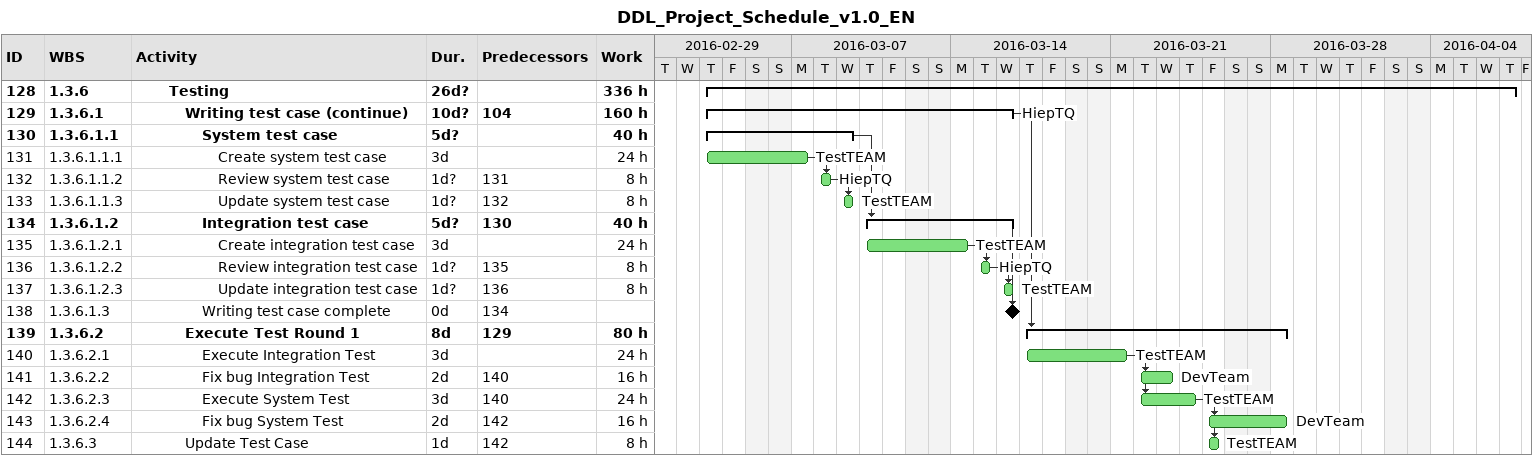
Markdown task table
DDL_Project_Schedule_v1.0_EN

| ID | WBS | Task | Duration | Start | Finish | Predecessors | Resources | Work (h) |
|---|---|---|---|---|---|---|---|---|
| 128 | 1.3.6 | **Testing** | 26d? | 2016-03-03 | 2016-04-07 |  |  | 336 |
| 129 | 1.3.6.1 | **Writing test case (continue)** | 10d? | 2016-03-03 | 2016-03-16 | 104 | HiepTQ | 160 |
| 130 | 1.3.6.1.1 | **System test case** | 5d? | 2016-03-03 | 2016-03-09 |  |  | 40 |
| 131 | 1.3.6.1.1.1 | Create system test case | 3d | 2016-03-03 | 2016-03-07 |  | TestTEAM | 24 |
| 132 | 1.3.6.1.1.2 | Review system test case | 1d? | 2016-03-08 | 2016-03-08 | 131 | HiepTQ | 8 |
| 133 | 1.3.6.1.1.3 | Update system test case | 1d? | 2016-03-09 | 2016-03-09 | 132 | TestTEAM | 8 |
| 134 | 1.3.6.1.2 | **Integration test case** | 5d? | 2016-03-10 | 2016-03-16 | 130 |  | 40 |
| 135 | 1.3.6.1.2.1 | Create integration test case | 3d | 2016-03-10 | 2016-03-14 |  | TestTEAM | 24 |
| 136 | 1.3.6.1.2.2 | Review integration test case | 1d? | 2016-03-15 | 2016-03-15 | 135 | HiepTQ | 8 |
| 137 | 1.3.6.1.2.3 | Update integration test case | 1d? | 2016-03-16 | 2016-03-16 | 136 | TestTEAM | 8 |
| 138 | 1.3.6.1.3 | Writing test case complete | 0d | 2016-03-16 | 2016-03-16 | 134 |  |  |
| 139 | 1.3.6.2 | **Execute Test Round 1** | 8d | 2016-03-17 | 2016-03-28 | 129 |  | 80 |
| 140 | 1.3.6.2.1 | Execute Integration Test | 3d | 2016-03-17 | 2016-03-21 |  | TestTEAM | 24 |
| 141 | 1.3.6.2.2 | Fix bug Integration Test | 2d | 2016-03-22 | 2016-03-23 | 140 | DevTeam | 16 |
| 142 | 1.3.6.2.3 | Execute System Test | 3d | 2016-03-22 | 2016-03-24 | 140 | TestTEAM | 24 |
| 143 | 1.3.6.2.4 | Fix bug System Test | 2d | 2016-03-25 | 2016-03-28 | 142 | DevTeam | 16 |
| 144 | 1.3.6.3 | Update Test Case | 1d | 2016-03-25 | 2016-03-25 | 142 | TestTEAM | 8 |
